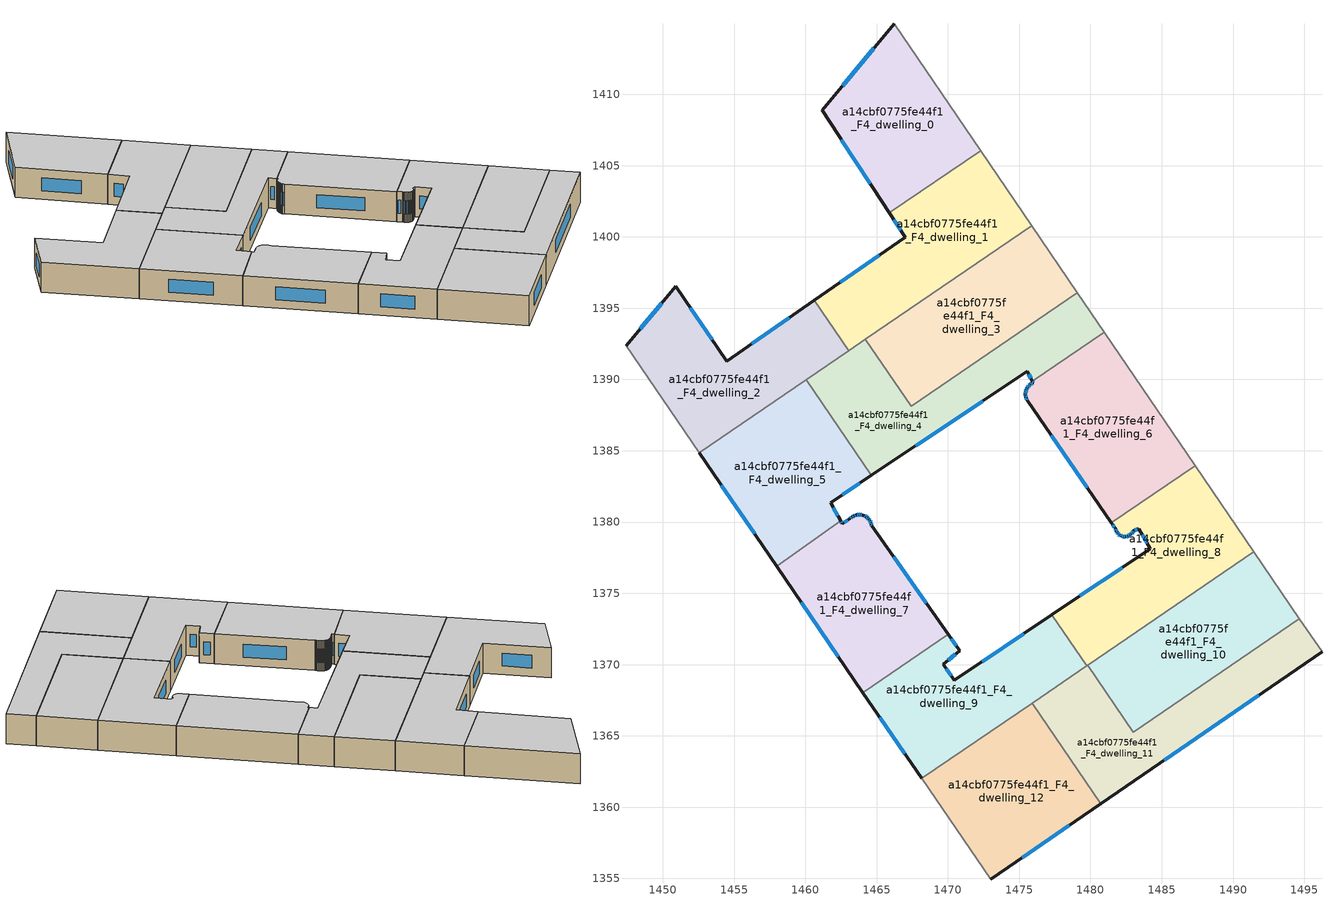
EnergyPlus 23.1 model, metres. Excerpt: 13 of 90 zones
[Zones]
a14cbf0775fe44f1_F4_dwelling_0
 floor to a14cbf0775fe44f1_F3_dwelling_0 (EU_floor_Construction): 1466.24,1414.96 1472.3,1406.06 1465.9,1401.68 1461.17,1408.87 z12
 wall outside (EU_wall_Construction): 1466.24,1414.96 1461.17,1408.87 1465.9,1401.68 z12:15
 wall adiabatic (EU_wall_Construction): 1472.3,1406.06 1466.24,1414.96 z12:15
 wall to a14cbf0775fe44f1_F4_dwelling_1 (EU_wall_Construction): 1465.9,1401.68 1472.3,1406.06 z12:15
 window (EU_Window_Construction): 1464.8,1413.22 1462.62,1410.61 / 1462.52,1406.82 1464.55,1403.73 z12.86:14.14
 ceiling to a14cbf0775fe44f1_F5_dwelling_0 (EU_floor_Construction): 1472.3,1406.06 1466.24,1414.96 1461.17,1408.87 1465.9,1401.68 z15
a14cbf0775fe44f1_F4_dwelling_1
 floor to a14cbf0775fe44f1_F3_dwelling_1 (EU_floor_Construction): 1472.3,1406.06 1475.89,1400.79 1463.03,1392 1460.62,1395.54 1467.01,1399.98 1465.9,1401.68 z12
 wall outside (EU_wall_Construction): 1465.9,1401.68 1467.01,1399.98 1460.62,1395.54 z12:15
 wall adiabatic (EU_wall_Construction): 1475.89,1400.79 1472.3,1406.06 z12:15
 wall to a14cbf0775fe44f1_F4_dwelling_2 (EU_wall_Construction): 1460.62,1395.54 1463.03,1392 z12:15
 wall to a14cbf0775fe44f1_F4_dwelling_3 (EU_wall_Construction): 1464.22,1392.82 1475.89,1400.79 z12:15
 wall to a14cbf0775fe44f1_F4_dwelling_4 (EU_wall_Construction): 1463.03,1392.01 1464.22,1392.82 z12:15
 window (EU_Window_Construction): 1466.22,1401.19 1466.69,1400.47 / 1465.18,1398.71 1462.44,1396.81 z12.86:14.14
 ceiling to a14cbf0775fe44f1_F5_dwelling_1 (EU_floor_Construction): 1475.89,1400.79 1472.3,1406.06 1465.9,1401.68 1467.01,1399.98 1460.62,1395.54 1463.03,1392 z15
a14cbf0775fe44f1_F4_dwelling_10
 floor to a14cbf0775fe44f1_F3_dwelling_10 (EU_floor_Construction): 1491.45,1377.93 1494.66,1373.22 1483.02,1365.27 1479.81,1369.97 z12
 wall to a14cbf0775fe44f1_F4_dwelling_11 (EU_wall_Construction): 1479.81,1369.97 1483.02,1365.27 1494.66,1373.22 z12:15
 wall adiabatic (EU_wall_Construction): 1494.66,1373.22 1491.45,1377.93 z12:15
 wall to a14cbf0775fe44f1_F4_dwelling_8 (EU_wall_Construction): 1491.45,1377.93 1479.81,1369.97 z12:15
 ceiling to a14cbf0775fe44f1_F5_dwelling_10 (EU_floor_Construction): 1494.66,1373.22 1491.45,1377.93 1479.81,1369.97 1483.02,1365.27 z15
a14cbf0775fe44f1_F4_dwelling_11
 floor to a14cbf0775fe44f1_F3_dwelling_11 (EU_floor_Construction): 1494.66,1373.22 1496.24,1370.89 1480.73,1360.24 1475.91,1367.3 1479.81,1369.97 1483.02,1365.27 z12
 wall outside (EU_wall_Construction): 1480.73,1360.24 1496.24,1370.89 z12:15
 wall adiabatic (EU_wall_Construction): 1496.24,1370.89 1494.66,1373.22 z12:15
 wall to a14cbf0775fe44f1_F4_dwelling_12 (EU_wall_Construction): 1475.91,1367.3 1480.73,1360.24 z12:15
 wall to a14cbf0775fe44f1_F4_dwelling_9 (EU_wall_Construction): 1479.73,1369.92 1475.91,1367.3 z12:15
 wall to a14cbf0775fe44f1_F4_dwelling_8 (EU_wall_Construction): 1479.81,1369.97 1479.73,1369.92 z12:15
 window (EU_Window_Construction): 1485.16,1363.29 1491.81,1367.85 z12.86:14.14
 ceiling to a14cbf0775fe44f1_F5_dwelling_11 (EU_floor_Construction): 1496.24,1370.89 1494.66,1373.22 1483.02,1365.27 1479.81,1369.97 1475.91,1367.3 1480.73,1360.24 z15
a14cbf0775fe44f1_F4_dwelling_12
 floor to a14cbf0775fe44f1_F3_dwelling_12 (EU_floor_Construction): 1475.91,1367.3 1480.73,1360.24 1473,1354.94 1468.16,1362.01 z12
 wall outside (EU_wall_Construction): 1473,1354.94 1480.73,1360.24 z12:15
 wall adiabatic (EU_wall_Construction): 1468.16,1362.01 1473,1354.94 z12:15
 wall to a14cbf0775fe44f1_F4_dwelling_9 (EU_wall_Construction): 1475.91,1367.3 1468.16,1362.01 z12:15
 window (EU_Window_Construction): 1475.21,1356.45 1478.52,1358.73 z12.86:14.14
 ceiling to a14cbf0775fe44f1_F5_dwelling_12 (EU_floor_Construction): 1480.73,1360.24 1475.91,1367.3 1468.16,1362.01 1473,1354.94 z15
a14cbf0775fe44f1_F4_dwelling_2
 floor to a14cbf0775fe44f1_F3_dwelling_2 (EU_floor_Construction): 1460.62,1395.54 1463.03,1392 1452.56,1384.84 1447.42,1392.36 1450.92,1396.55 1454.49,1391.28 z12
 wall outside (EU_wall_Construction): 1460.62,1395.54 1454.49,1391.28 1450.92,1396.55 1447.42,1392.36 z12:15
 wall adiabatic (EU_wall_Construction): 1447.42,1392.36 1452.56,1384.84 z12:15
 wall to a14cbf0775fe44f1_F4_dwelling_5 (EU_wall_Construction): 1452.56,1384.84 1460.06,1389.97 z12:15
 wall to a14cbf0775fe44f1_F4_dwelling_4 (EU_wall_Construction): 1460.06,1389.97 1463.03,1392 z12:15
 window (EU_Window_Construction): 1449.92,1395.35 1448.42,1393.56 / 1453.47,1392.79 1451.94,1395.05 / 1458.87,1394.32 1456.24,1392.5 z12.86:14.14
 ceiling to a14cbf0775fe44f1_F5_dwelling_2 (EU_floor_Construction): 1463.03,1392 1460.62,1395.54 1454.49,1391.28 1450.92,1396.55 1447.42,1392.36 1452.56,1384.84 z15
a14cbf0775fe44f1_F4_dwelling_3
 floor to a14cbf0775fe44f1_F3_dwelling_3 (EU_floor_Construction): 1475.89,1400.79 1479.09,1396.09 1467.43,1388.12 1464.22,1392.82 z12
 wall to a14cbf0775fe44f1_F4_dwelling_4 (EU_wall_Construction): 1464.22,1392.82 1467.43,1388.12 1479.09,1396.09 z12:15
 wall adiabatic (EU_wall_Construction): 1479.09,1396.09 1475.89,1400.79 z12:15
 ceiling to a14cbf0775fe44f1_F5_dwelling_3 (EU_floor_Construction): 1479.09,1396.09 1475.89,1400.79 1464.22,1392.82 1467.43,1388.12 z15
a14cbf0775fe44f1_F4_dwelling_4
 floor to a14cbf0775fe44f1_F3_dwelling_4 (EU_floor_Construction): 1479.09,1396.09 1480.97,1393.33 1475.93,1389.88 1475.56,1390.57 1464.64,1383.27 1460.06,1389.97 1464.22,1392.82 1467.43,1388.12 z12
 wall outside (EU_wall_Construction): 1464.64,1383.27 1475.56,1390.57 1475.93,1389.88 z12:15
 wall adiabatic (EU_wall_Construction): 1480.97,1393.33 1479.09,1396.09 z12:15
 wall to a14cbf0775fe44f1_F4_dwelling_6 (EU_wall_Construction): 1475.93,1389.88 1480.97,1393.33 z12:15
 wall to a14cbf0775fe44f1_F4_dwelling_5 (EU_wall_Construction): 1460.06,1389.97 1464.64,1383.27 z12:15
 window (EU_Window_Construction): 1475.66,1390.37 1475.82,1390.07 / 1467.76,1385.35 1472.44,1388.48 z12.86:14.14
 ceiling to a14cbf0775fe44f1_F5_dwelling_4 (EU_floor_Construction): 1475.93,1389.88 1480.97,1393.33 1479.09,1396.09 1467.43,1388.12 1464.22,1392.82 1460.06,1389.97 1464.64,1383.27 1475.56,1390.57 z15
a14cbf0775fe44f1_F4_dwelling_5
 floor to a14cbf0775fe44f1_F3_dwelling_5 (EU_floor_Construction): 1460.06,1389.97 1464.64,1383.27 1461.77,1381.36 1462.47,1380.09 1457.99,1376.89 1452.56,1384.84 z12
 wall outside (EU_wall_Construction): 1462.47,1380.09 1461.77,1381.36 1464.64,1383.27 / 1452.56,1384.84 1457.99,1376.89 z12:15
 wall to a14cbf0775fe44f1_F4_dwelling_7 (EU_wall_Construction): 1457.99,1376.89 1462.47,1380.09 z12:15
 window (EU_Window_Construction): 1462.59,1381.9 1463.82,1382.72 / 1462.27,1380.46 1461.97,1381 / 1454.11,1382.57 1456.44,1379.16 z12.86:14.14
 ceiling to a14cbf0775fe44f1_F5_dwelling_5 (EU_floor_Construction): 1462.47,1380.09 1461.77,1381.36 1464.64,1383.27 1460.06,1389.97 1452.56,1384.84 1457.99,1376.89 z15
a14cbf0775fe44f1_F4_dwelling_6
 floor to a14cbf0775fe44f1_F3_dwelling_6 (EU_floor_Construction): 1480.97,1393.33 1487.35,1383.96 1481.47,1379.95 1475.57,1388.53 1475.49,1388.67 1475.47,1388.77 1475.44,1388.91 1475.44,1389.04 1475.46,1389.16 1475.49,1389.26 1475.55,1389.39 1475.61,1389.47 1475.69,1389.57 1475.79,1389.66 1475.89,1389.72 1475.99,1389.76 1475.93,1389.88 z12
 wall outside (EU_wall_Construction): 1475.93,1389.88 1475.99,1389.76 1475.89,1389.72 1475.79,1389.66 1475.69,1389.57 1475.61,1389.47 1475.55,1389.39 1475.49,1389.26 1475.46,1389.16 1475.44,1389.04 1475.44,1388.91 1475.47,1388.77 1475.49,1388.67 1475.57,1388.53 1481.47,1379.95 z12:15
 wall adiabatic (EU_wall_Construction): 1487.35,1383.96 1480.97,1393.33 z12:15
 wall to a14cbf0775fe44f1_F4_dwelling_8 (EU_wall_Construction): 1481.47,1379.95 1487.35,1383.96 z12:15
 window (EU_Window_Construction): 1475.45,1388.87 1475.46,1388.81 / 1475.44,1389 1475.44,1388.95 / 1475.45,1389.13 1475.45,1389.07 / 1475.48,1389.23 1475.47,1389.19 / 1475.53,1389.35 1475.51,1389.3 / 1475.59,1389.45 1475.57,1389.41 / 1475.67,1389.54 1475.63,1389.5 / 1475.76,1389.63 1475.72,1389.6 / 1475.86,1389.7 1475.82,1389.67 / 1475.96,1389.75 1475.92,1389.73 / 1475.95,1389.84 1475.97,1389.8 / 1477.25,1386.08 1479.78,1382.4 / 1475.52,1388.63 1475.55,1388.57 / 1475.48,1388.74 1475.49,1388.7 z12.86:14.14
 ceiling to a14cbf0775fe44f1_F5_dwelling_6 (EU_floor_Construction): 1487.35,1383.96 1480.97,1393.33 1475.93,1389.88 1475.99,1389.76 1475.89,1389.72 1475.79,1389.66 1475.69,1389.57 1475.61,1389.47 1475.55,1389.39 1475.49,1389.26 1475.46,1389.16 1475.44,1389.04 1475.44,1388.91 1475.47,1388.77 1475.49,1388.67 1475.57,1388.53 1481.47,1379.95 z15
a14cbf0775fe44f1_F4_dwelling_7
 floor to a14cbf0775fe44f1_F3_dwelling_7 (EU_floor_Construction): 1464.66,1379.73 1470.02,1372.12 1464.04,1368.04 1457.99,1376.89 1462.47,1380.09 1462.59,1379.88 1463.13,1380.25 1463.27,1380.36 1463.42,1380.44 1463.55,1380.49 1463.62,1380.5 1463.75,1380.52 1463.89,1380.51 1463.99,1380.49 1464.04,1380.47 1464.13,1380.44 1464.24,1380.39 1464.37,1380.29 1464.45,1380.21 1464.54,1380.08 1464.6,1379.95 1464.63,1379.85 z12
 wall outside (EU_wall_Construction): 1470.02,1372.12 1464.66,1379.73 1464.63,1379.85 1464.6,1379.95 1464.54,1380.08 1464.45,1380.21 1464.37,1380.29 1464.24,1380.39 1464.13,1380.44 1464.04,1380.47 1463.99,1380.49 1463.89,1380.51 1463.75,1380.52 1463.62,1380.5 1463.55,1380.49 1463.42,1380.44 1463.27,1380.36 1463.13,1380.25 1462.59,1379.88 1462.47,1380.09 / 1457.99,1376.89 1464.04,1368.04 z12:15
 wall to a14cbf0775fe44f1_F4_dwelling_9 (EU_wall_Construction): 1464.04,1368.04 1470.02,1372.12 z12:15
 window (EU_Window_Construction): 1463.51,1380.48 1463.45,1380.46 / 1463.71,1380.51 1463.66,1380.51 / 1463.85,1380.51 1463.79,1380.52 / 1463.96,1380.5 1463.92,1380.5 / 1464.21,1380.4 1464.16,1380.43 / 1464.33,1380.32 1464.27,1380.36 / 1464.42,1380.24 1464.39,1380.27 / 1464.51,1380.12 1464.47,1380.17 / 1464.58,1379.99 1464.56,1380.04 / 1464.62,1379.88 1464.61,1379.92 / 1464.65,1379.77 1464.64,1379.82 / 1468.49,1374.3 1466.19,1377.56 / 1459.72,1374.36 1462.32,1370.57 / 1462.56,1379.94 1462.51,1380.03 / 1462.98,1380.14 1462.75,1379.98 / 1463.23,1380.33 1463.17,1380.28 / 1463.37,1380.42 1463.31,1380.39 z12.86:14.14
 ceiling to a14cbf0775fe44f1_F5_dwelling_7 (EU_floor_Construction): 1470.02,1372.12 1464.66,1379.73 1464.63,1379.85 1464.6,1379.95 1464.54,1380.08 1464.45,1380.21 1464.37,1380.29 1464.24,1380.39 1464.13,1380.44 1464.04,1380.47 1463.99,1380.49 1463.89,1380.51 1463.75,1380.52 1463.62,1380.5 1463.55,1380.49 1463.42,1380.44 1463.27,1380.36 1463.13,1380.25 1462.59,1379.88 1462.47,1380.09 1457.99,1376.89 1464.04,1368.04 z15
a14cbf0775fe44f1_F4_dwelling_8
 floor to a14cbf0775fe44f1_F3_dwelling_8 (EU_floor_Construction): 1487.35,1383.96 1491.45,1377.93 1479.73,1369.92 1477.29,1373.49 1484.2,1378.13 1483.39,1379.52 1483.01,1379.38 1482.95,1379.26 1482.87,1379.17 1482.75,1379.08 1482.63,1379.01 1482.47,1378.97 1482.29,1378.99 1482.16,1379.02 1482.04,1379.08 1481.94,1379.17 1481.85,1379.29 1481.8,1379.4 1481.76,1379.51 1481.47,1379.95 z12
 wall outside (EU_wall_Construction): 1481.47,1379.95 1481.76,1379.51 1481.8,1379.4 1481.85,1379.29 1481.94,1379.17 1482.04,1379.08 1482.16,1379.02 1482.29,1378.99 1482.47,1378.97 1482.63,1379.01 1482.75,1379.08 1482.87,1379.17 1482.95,1379.26 1483.01,1379.38 1483.39,1379.52 1484.2,1378.13 1477.29,1373.49 z12:15
 wall adiabatic (EU_wall_Construction): 1491.45,1377.93 1487.35,1383.96 z12:15
 wall to a14cbf0775fe44f1_F4_dwelling_9 (EU_wall_Construction): 1477.29,1373.49 1479.73,1369.92 z12:15
 window (EU_Window_Construction): 1483.12,1379.42 1483.28,1379.48 / 1482.97,1379.3 1482.99,1379.35 / 1482.89,1379.2 1482.93,1379.24 / 1482.79,1379.1 1482.84,1379.14 / 1482.66,1379.03 1482.72,1379.06 / 1482.51,1378.98 1482.58,1379 / 1482.34,1378.98 1482.42,1378.98 / 1482.2,1379.01 1482.25,1379 / 1482.08,1379.07 1482.12,1379.04 / 1481.97,1379.15 1482.01,1379.11 / 1481.87,1379.25 1481.91,1379.21 / 1481.81,1379.37 1481.83,1379.32 / 1481.77,1379.48 1481.79,1379.43 / 1481.55,1379.82 1481.68,1379.64 / 1482.23,1376.81 1479.26,1374.82 / 1483.62,1379.12 1483.97,1378.53 z12.86:14.14
 ceiling to a14cbf0775fe44f1_F5_dwelling_8 (EU_floor_Construction): 1491.45,1377.93 1487.35,1383.96 1481.47,1379.95 1481.76,1379.51 1481.8,1379.4 1481.85,1379.29 1481.94,1379.17 1482.04,1379.08 1482.16,1379.02 1482.29,1378.99 1482.47,1378.97 1482.63,1379.01 1482.75,1379.08 1482.87,1379.17 1482.95,1379.26 1483.01,1379.38 1483.39,1379.52 1484.2,1378.13 1477.29,1373.49 1479.73,1369.92 z15
a14cbf0775fe44f1_F4_dwelling_9
 floor to a14cbf0775fe44f1_F3_dwelling_9 (EU_floor_Construction): 1477.29,1373.49 1479.73,1369.92 1468.16,1362.01 1464.04,1368.04 1470.02,1372.12 1470.83,1370.99 1469.69,1370.03 1470.44,1368.89 z12
 wall outside (EU_wall_Construction): 1477.29,1373.49 1470.44,1368.89 1469.69,1370.03 1470.83,1370.99 1470.02,1372.12 / 1464.04,1368.04 1468.16,1362.01 z12:15
 window (EU_Window_Construction): 1470.6,1371.31 1470.25,1371.8 / 1470.01,1370.3 1470.5,1370.71 / 1470.22,1369.22 1469.9,1369.7 / 1475.33,1372.18 1472.4,1370.21 / 1465.22,1366.32 1466.99,1363.73 z12.86:14.14
 ceiling to a14cbf0775fe44f1_F5_dwelling_9 (EU_floor_Construction): 1479.73,1369.92 1477.29,1373.49 1470.44,1368.89 1469.69,1370.03 1470.83,1370.99 1470.02,1372.12 1464.04,1368.04 1468.16,1362.01 z15
[Building]
EU S2 Campaign: North Axis=0; Terrain=City; Solar Distribution=FullExterior
[Site:Location]
Helsinki-Vantaa.AP: Latitude=60.317; Longitude=24.963; Time Zone=2; Elevation=54.6
[SizingPeriod:WeatherFileDays]
AnnualSizingPeriod: Begin Month=1; Begin Day of Month=1; End Month=12; End Day of Month=31; Day of Week for Start Day=Monday; Use Weather File Daylight Saving Period=No; Use Weather File Rain and Snow Indicators=No
[MATERIAL]
EU_InternalMass_Material: Roughness=MediumRough; Thickness=0.1; Conductivity=1; Density=1800; Specific Heat=900; Thermal Absorptance=0.9; Solar Absorptance=0.7; Visible Absorptance=0.7
[MATERIAL:NOMASS] Roughness=MediumRough; Thermal Absorptance=0.9; Solar Absorptance=0.7; Visible Absorptance=0.7
Name | Thermal Resistance
EU_wall_NoMass | 1.10183
EU_floor_NoMass | 1.70606
[WINDOWMATERIAL:SIMPLEGLAZINGSYSTEM]
EU_Window_SimpleGlazing: UFactor=3.11035; Solar Heat Gain Coefficient=0.8; Visible Transmittance=0.8
[CONSTRUCTION]
EU_wall_Construction: EU_wall_NoMass
EU_floor_Construction: EU_floor_NoMass
EU_Window_Construction: EU_Window_SimpleGlazing
EU_InternalMass_Construction: EU_InternalMass_Material
[ZONE] Type=1; Multiplier=1; Ceiling Height=autocalculate; Floor Area=autocalculate; Part of Total Floor Area=Yes
Name | Volume
a14cbf0775fe44f1_F4_dwelling_0 | 223.195
a14cbf0775fe44f1_F4_dwelling_1 | 249.541
a14cbf0775fe44f1_F4_dwelling_10 | 240.854
a14cbf0775fe44f1_F4_dwelling_11 | 240.848
a14cbf0775fe44f1_F4_dwelling_12 | 240.827
a14cbf0775fe44f1_F4_dwelling_2 | 249.754
a14cbf0775fe44f1_F4_dwelling_3 | 240.831
a14cbf0775fe44f1_F4_dwelling_4 | 245.325
a14cbf0775fe44f1_F4_dwelling_5 | 245.303
a14cbf0775fe44f1_F4_dwelling_6 | 241.971
a14cbf0775fe44f1_F4_dwelling_7 | 230.691
a14cbf0775fe44f1_F4_dwelling_8 | 240.822
a14cbf0775fe44f1_F4_dwelling_9 | 240.847
[INTERNALMASS] Construction=EU_InternalMass_Construction
Name | Zone or ZoneList | Surface Area
a14cbf0775fe44f1_F4_dwelling_0_EU_InternalMass | a14cbf0775fe44f1_F4_dwelling_0 | 74.3983
a14cbf0775fe44f1_F4_dwelling_1_EU_InternalMass | a14cbf0775fe44f1_F4_dwelling_1 | 83.1754
a14cbf0775fe44f1_F4_dwelling_2_EU_InternalMass | a14cbf0775fe44f1_F4_dwelling_2 | 83.2543
a14cbf0775fe44f1_F4_dwelling_3_EU_InternalMass | a14cbf0775fe44f1_F4_dwelling_3 | 80.2768
a14cbf0775fe44f1_F4_dwelling_4_EU_InternalMass | a14cbf0775fe44f1_F4_dwelling_4 | 81.7752
a14cbf0775fe44f1_F4_dwelling_5_EU_InternalMass | a14cbf0775fe44f1_F4_dwelling_5 | 81.767
a14cbf0775fe44f1_F4_dwelling_6_EU_InternalMass | a14cbf0775fe44f1_F4_dwelling_6 | 80.6549
a14cbf0775fe44f1_F4_dwelling_7_EU_InternalMass | a14cbf0775fe44f1_F4_dwelling_7 | 76.8947
a14cbf0775fe44f1_F4_dwelling_8_EU_InternalMass | a14cbf0775fe44f1_F4_dwelling_8 | 80.2736
a14cbf0775fe44f1_F4_dwelling_9_EU_InternalMass | a14cbf0775fe44f1_F4_dwelling_9 | 80.2808
a14cbf0775fe44f1_F4_dwelling_10_EU_InternalMass | a14cbf0775fe44f1_F4_dwelling_10 | 80.2847
a14cbf0775fe44f1_F4_dwelling_11_EU_InternalMass | a14cbf0775fe44f1_F4_dwelling_11 | 80.2831
a14cbf0775fe44f1_F4_dwelling_12_EU_InternalMass | a14cbf0775fe44f1_F4_dwelling_12 | 80.276
[OTHEREQUIPMENT] Fuel Type=Electricity; Design Level Calculation Method=Watts/Area; Power per Zone Floor Area=1; Fraction Latent=0; Fraction Radiant=0; Fraction Lost=0; Carbon Dioxide Generation Rate=0; EndUse Subcategory=EU_Step8_InternalGains
Name | Zone or ZoneList or Space or SpaceList | Schedule
EU_Step8_InternalGain_a14cbf0775fe44f1_F4_dwelling_0_f000 | a14cbf0775fe44f1_F4_dwelling_0 | EU_Step8_GainSchedule_a14cbf0775fe44f1_F4_dwelling_0_f000
EU_Step8_InternalGain_a14cbf0775fe44f1_F4_dwelling_1_f000 | a14cbf0775fe44f1_F4_dwelling_1 | EU_Step8_GainSchedule_a14cbf0775fe44f1_F4_dwelling_1_f000
EU_Step8_InternalGain_a14cbf0775fe44f1_F4_dwelling_2_f000 | a14cbf0775fe44f1_F4_dwelling_2 | EU_Step8_GainSchedule_a14cbf0775fe44f1_F4_dwelling_2_f000
EU_Step8_InternalGain_a14cbf0775fe44f1_F4_dwelling_3_f000 | a14cbf0775fe44f1_F4_dwelling_3 | EU_Step8_GainSchedule_a14cbf0775fe44f1_F4_dwelling_3_f000
EU_Step8_InternalGain_a14cbf0775fe44f1_F4_dwelling_4_f000 | a14cbf0775fe44f1_F4_dwelling_4 | EU_Step8_GainSchedule_a14cbf0775fe44f1_F4_dwelling_4_f000
EU_Step8_InternalGain_a14cbf0775fe44f1_F4_dwelling_5_f000 | a14cbf0775fe44f1_F4_dwelling_5 | EU_Step8_GainSchedule_a14cbf0775fe44f1_F4_dwelling_5_f000
EU_Step8_InternalGain_a14cbf0775fe44f1_F4_dwelling_6_f000 | a14cbf0775fe44f1_F4_dwelling_6 | EU_Step8_GainSchedule_a14cbf0775fe44f1_F4_dwelling_6_f000
EU_Step8_InternalGain_a14cbf0775fe44f1_F4_dwelling_7_f000 | a14cbf0775fe44f1_F4_dwelling_7 | EU_Step8_GainSchedule_a14cbf0775fe44f1_F4_dwelling_7_f000
EU_Step8_InternalGain_a14cbf0775fe44f1_F4_dwelling_8_f000 | a14cbf0775fe44f1_F4_dwelling_8 | EU_Step8_GainSchedule_a14cbf0775fe44f1_F4_dwelling_8_f000
EU_Step8_InternalGain_a14cbf0775fe44f1_F4_dwelling_9_f000 | a14cbf0775fe44f1_F4_dwelling_9 | EU_Step8_GainSchedule_a14cbf0775fe44f1_F4_dwelling_9_f000
EU_Step8_InternalGain_a14cbf0775fe44f1_F4_dwelling_10_f000 | a14cbf0775fe44f1_F4_dwelling_10 | EU_Step8_GainSchedule_a14cbf0775fe44f1_F4_dwelling_10_f000
EU_Step8_InternalGain_a14cbf0775fe44f1_F4_dwelling_11_f000 | a14cbf0775fe44f1_F4_dwelling_11 | EU_Step8_GainSchedule_a14cbf0775fe44f1_F4_dwelling_11_f000
EU_Step8_InternalGain_a14cbf0775fe44f1_F4_dwelling_12_f000 | a14cbf0775fe44f1_F4_dwelling_12 | EU_Step8_GainSchedule_a14cbf0775fe44f1_F4_dwelling_12_f000
[ZONEVENTILATION:DESIGNFLOWRATE] Schedule=EU_AlwaysOn; Design Flow Rate Calculation Method=AirChanges/Hour; Air Changes per Hour=0.756316; Ventilation Type=Natural; Fan Pressure Rise=0; Fan Total Efficiency=1; Constant Term Coefficient=1; Temperature Term Coefficient=0; Velocity Term Coefficient=0; Velocity Squared Term Coefficient=0; Minimum Indoor Temperature=-100; Maximum Indoor Temperature=100; Delta Temperature=-100; Minimum Outdoor Temperature=-100; Maximum Outdoor Temperature=100; Maximum Wind Speed=40
Name | Zone or ZoneList or Space or SpaceList
EU_ConstantAir_a14cbf0775fe44f1_F4_dwelling_0 | a14cbf0775fe44f1_F4_dwelling_0
EU_ConstantAir_a14cbf0775fe44f1_F4_dwelling_1 | a14cbf0775fe44f1_F4_dwelling_1
EU_ConstantAir_a14cbf0775fe44f1_F4_dwelling_2 | a14cbf0775fe44f1_F4_dwelling_2
EU_ConstantAir_a14cbf0775fe44f1_F4_dwelling_3 | a14cbf0775fe44f1_F4_dwelling_3
EU_ConstantAir_a14cbf0775fe44f1_F4_dwelling_4 | a14cbf0775fe44f1_F4_dwelling_4
EU_ConstantAir_a14cbf0775fe44f1_F4_dwelling_5 | a14cbf0775fe44f1_F4_dwelling_5
EU_ConstantAir_a14cbf0775fe44f1_F4_dwelling_6 | a14cbf0775fe44f1_F4_dwelling_6
EU_ConstantAir_a14cbf0775fe44f1_F4_dwelling_7 | a14cbf0775fe44f1_F4_dwelling_7
EU_ConstantAir_a14cbf0775fe44f1_F4_dwelling_8 | a14cbf0775fe44f1_F4_dwelling_8
EU_ConstantAir_a14cbf0775fe44f1_F4_dwelling_9 | a14cbf0775fe44f1_F4_dwelling_9
EU_ConstantAir_a14cbf0775fe44f1_F4_dwelling_10 | a14cbf0775fe44f1_F4_dwelling_10
EU_ConstantAir_a14cbf0775fe44f1_F4_dwelling_11 | a14cbf0775fe44f1_F4_dwelling_11
EU_ConstantAir_a14cbf0775fe44f1_F4_dwelling_12 | a14cbf0775fe44f1_F4_dwelling_12
[HVACTEMPLATE:THERMOSTAT] Constant Heating Setpoint=20; Constant Cooling Setpoint=50
EU_HeatOnly_a14cbf0775fe44f1_F0_dwelling_0; EU_HeatOnly_a14cbf0775fe44f1_F0_dwelling_1; EU_HeatOnly_a14cbf0775fe44f1_F0_dwelling_2; EU_HeatOnly_a14cbf0775fe44f1_F0_dwelling_3; EU_HeatOnly_a14cbf0775fe44f1_F0_dwelling_4; EU_HeatOnly_a14cbf0775fe44f1_F0_dwelling_5; EU_HeatOnly_a14cbf0775fe44f1_F0_dwelling_6; EU_HeatOnly_a14cbf0775fe44f1_F0_dwelling_7; EU_HeatOnly_a14cbf0775fe44f1_F0_dwelling_8; EU_HeatOnly_a14cbf0775fe44f1_F0_dwelling_9; EU_HeatOnly_a14cbf0775fe44f1_F0_dwelling_10; EU_HeatOnly_a14cbf0775fe44f1_F0_dwelling_11; EU_HeatOnly_a14cbf0775fe44f1_F0_dwelling_12; EU_HeatOnly_a14cbf0775fe44f1_F1_dwelling_0; EU_HeatOnly_a14cbf0775fe44f1_F1_dwelling_1; EU_HeatOnly_a14cbf0775fe44f1_F1_dwelling_2; EU_HeatOnly_a14cbf0775fe44f1_F1_dwelling_3; EU_HeatOnly_a14cbf0775fe44f1_F1_dwelling_4; EU_HeatOnly_a14cbf0775fe44f1_F1_dwelling_5; EU_HeatOnly_a14cbf0775fe44f1_F1_dwelling_6; EU_HeatOnly_a14cbf0775fe44f1_F1_dwelling_7; EU_HeatOnly_a14cbf0775fe44f1_F1_dwelling_8; EU_HeatOnly_a14cbf0775fe44f1_F1_dwelling_9; EU_HeatOnly_a14cbf0775fe44f1_F1_dwelling_10; EU_HeatOnly_a14cbf0775fe44f1_F1_dwelling_11; EU_HeatOnly_a14cbf0775fe44f1_F1_dwelling_12; EU_HeatOnly_a14cbf0775fe44f1_F2_dwelling_0; EU_HeatOnly_a14cbf0775fe44f1_F2_dwelling_1; EU_HeatOnly_a14cbf0775fe44f1_F2_dwelling_2; EU_HeatOnly_a14cbf0775fe44f1_F2_dwelling_3; EU_HeatOnly_a14cbf0775fe44f1_F2_dwelling_4; EU_HeatOnly_a14cbf0775fe44f1_F2_dwelling_5; EU_HeatOnly_a14cbf0775fe44f1_F2_dwelling_6; EU_HeatOnly_a14cbf0775fe44f1_F2_dwelling_7; EU_HeatOnly_a14cbf0775fe44f1_F2_dwelling_8; EU_HeatOnly_a14cbf0775fe44f1_F2_dwelling_9; EU_HeatOnly_a14cbf0775fe44f1_F2_dwelling_10; EU_HeatOnly_a14cbf0775fe44f1_F2_dwelling_11; EU_HeatOnly_a14cbf0775fe44f1_F2_dwelling_12; EU_HeatOnly_a14cbf0775fe44f1_F3_dwelling_0; EU_HeatOnly_a14cbf0775fe44f1_F3_dwelling_1; EU_HeatOnly_a14cbf0775fe44f1_F3_dwelling_2; EU_HeatOnly_a14cbf0775fe44f1_F3_dwelling_3; EU_HeatOnly_a14cbf0775fe44f1_F3_dwelling_4; EU_HeatOnly_a14cbf0775fe44f1_F3_dwelling_5; EU_HeatOnly_a14cbf0775fe44f1_F3_dwelling_6; EU_HeatOnly_a14cbf0775fe44f1_F3_dwelling_7; EU_HeatOnly_a14cbf0775fe44f1_F3_dwelling_8; EU_HeatOnly_a14cbf0775fe44f1_F3_dwelling_9; EU_HeatOnly_a14cbf0775fe44f1_F3_dwelling_10; EU_HeatOnly_a14cbf0775fe44f1_F3_dwelling_11; EU_HeatOnly_a14cbf0775fe44f1_F3_dwelling_12; EU_HeatOnly_a14cbf0775fe44f1_F4_dwelling_0; EU_HeatOnly_a14cbf0775fe44f1_F4_dwelling_1; EU_HeatOnly_a14cbf0775fe44f1_F4_dwelling_2; EU_HeatOnly_a14cbf0775fe44f1_F4_dwelling_3; EU_HeatOnly_a14cbf0775fe44f1_F4_dwelling_4; EU_HeatOnly_a14cbf0775fe44f1_F4_dwelling_5; EU_HeatOnly_a14cbf0775fe44f1_F4_dwelling_6; EU_HeatOnly_a14cbf0775fe44f1_F4_dwelling_7; EU_HeatOnly_a14cbf0775fe44f1_F4_dwelling_8; EU_HeatOnly_a14cbf0775fe44f1_F4_dwelling_9; EU_HeatOnly_a14cbf0775fe44f1_F4_dwelling_10; EU_HeatOnly_a14cbf0775fe44f1_F4_dwelling_11; EU_HeatOnly_a14cbf0775fe44f1_F4_dwelling_12; EU_HeatOnly_a14cbf0775fe44f1_F5_dwelling_0; EU_HeatOnly_a14cbf0775fe44f1_F5_dwelling_1; EU_HeatOnly_a14cbf0775fe44f1_F5_dwelling_2; EU_HeatOnly_a14cbf0775fe44f1_F5_dwelling_3; EU_HeatOnly_a14cbf0775fe44f1_F5_dwelling_4; EU_HeatOnly_a14cbf0775fe44f1_F5_dwelling_5; EU_HeatOnly_a14cbf0775fe44f1_F5_dwelling_6; EU_HeatOnly_a14cbf0775fe44f1_F5_dwelling_7; EU_HeatOnly_a14cbf0775fe44f1_F5_dwelling_8; EU_HeatOnly_a14cbf0775fe44f1_F5_dwelling_9; EU_HeatOnly_a14cbf0775fe44f1_F5_dwelling_10; EU_HeatOnly_a14cbf0775fe44f1_F5_dwelling_11; EU_HeatOnly_a14cbf0775fe44f1_F5_dwelling_12; EU_HeatOnly_a14cbf0775fe44f1_F6_dwelling_0; EU_HeatOnly_a14cbf0775fe44f1_F6_dwelling_1; EU_HeatOnly_a14cbf0775fe44f1_F6_dwelling_2; EU_HeatOnly_a14cbf0775fe44f1_F6_dwelling_3; EU_HeatOnly_a14cbf0775fe44f1_F6_dwelling_4; EU_HeatOnly_a14cbf0775fe44f1_F6_dwelling_5; EU_HeatOnly_a14cbf0775fe44f1_F6_dwelling_6; EU_HeatOnly_a14cbf0775fe44f1_F6_dwelling_7; EU_HeatOnly_a14cbf0775fe44f1_F6_dwelling_8; EU_HeatOnly_a14cbf0775fe44f1_F6_dwelling_9; EU_HeatOnly_a14cbf0775fe44f1_F6_dwelling_10; EU_HeatOnly_a14cbf0775fe44f1_F6_dwelling_11
[HVACTEMPLATE:ZONE:IDEALLOADSAIRSYSTEM] System Availability Schedule=EU_AlwaysOn; Maximum Heating Supply Air Temperature=50; Minimum Cooling Supply Air Temperature=13; Maximum Heating Supply Air Humidity Ratio=0.0156; Minimum Cooling Supply Air Humidity Ratio=0.0077; Heating Limit=NoLimit; Cooling Limit=NoLimit; Heating Availability Schedule=EU_AlwaysOn; Cooling Availability Schedule=EU_CoolingOff; Dehumidification Control Type=ConstantSensibleHeatRatio; Cooling Sensible Heat Ratio=0.7; Dehumidification Setpoint=60; Humidification Control Type=None; Humidification Setpoint=30; Outdoor Air Method=None; Outdoor Air Flow Rate per Person=0.00944; Outdoor Air Flow Rate per Zone Floor Area=0; Outdoor Air Flow Rate per Zone=0; Demand Controlled Ventilation Type=None; Outdoor Air Economizer Type=NoEconomizer; Heat Recovery Type=None; Sensible Heat Recovery Effectiveness=0.7; Latent Heat Recovery Effectiveness=0.65
Name | Template Thermostat
a14cbf0775fe44f1_F4_dwelling_0 | EU_HeatOnly_a14cbf0775fe44f1_F4_dwelling_0
a14cbf0775fe44f1_F4_dwelling_1 | EU_HeatOnly_a14cbf0775fe44f1_F4_dwelling_1
a14cbf0775fe44f1_F4_dwelling_2 | EU_HeatOnly_a14cbf0775fe44f1_F4_dwelling_2
a14cbf0775fe44f1_F4_dwelling_3 | EU_HeatOnly_a14cbf0775fe44f1_F4_dwelling_3
a14cbf0775fe44f1_F4_dwelling_4 | EU_HeatOnly_a14cbf0775fe44f1_F4_dwelling_4
a14cbf0775fe44f1_F4_dwelling_5 | EU_HeatOnly_a14cbf0775fe44f1_F4_dwelling_5
a14cbf0775fe44f1_F4_dwelling_6 | EU_HeatOnly_a14cbf0775fe44f1_F4_dwelling_6
a14cbf0775fe44f1_F4_dwelling_7 | EU_HeatOnly_a14cbf0775fe44f1_F4_dwelling_7
a14cbf0775fe44f1_F4_dwelling_8 | EU_HeatOnly_a14cbf0775fe44f1_F4_dwelling_8
a14cbf0775fe44f1_F4_dwelling_9 | EU_HeatOnly_a14cbf0775fe44f1_F4_dwelling_9
a14cbf0775fe44f1_F4_dwelling_10 | EU_HeatOnly_a14cbf0775fe44f1_F4_dwelling_10
a14cbf0775fe44f1_F4_dwelling_11 | EU_HeatOnly_a14cbf0775fe44f1_F4_dwelling_11
a14cbf0775fe44f1_F4_dwelling_12 | EU_HeatOnly_a14cbf0775fe44f1_F4_dwelling_12
[SIZING:ZONE] Zone Cooling Design Supply Air Temperature Input Method=SupplyAirTemperature; Zone Cooling Design Supply Air Temperature=13; Zone Heating Design Supply Air Temperature Input Method=SupplyAirTemperature; Zone Heating Design Supply Air Temperature=50; Zone Cooling Design Supply Air Humidity Ratio=0.008; Zone Heating Design Supply Air Humidity Ratio=0.008; Cooling Design Air Flow Method=DesignDay; Cooling Design Air Flow Rate=0; Cooling Minimum Air Flow per Zone Floor Area=0.000762; Cooling Minimum Air Flow=0; Cooling Minimum Air Flow Fraction=0.2; Heating Design Air Flow Method=DesignDay; Heating Design Air Flow Rate=0; Heating Maximum Air Flow per Zone Floor Area=0.002032; Heating Maximum Air Flow=0.141576; Heating Maximum Air Flow Fraction=0.3; Account for Dedicated Outdoor Air System=No; Dedicated Outdoor Air System Control Strategy=NeutralSupplyAir; Dedicated Outdoor Air Low Setpoint Temperature for Design=autosize; Dedicated Outdoor Air High Setpoint Temperature for Design=autosize; Zone Load Sizing Method=Sensible Load Only No Latent Load; Zone Latent Cooling Design Supply Air Humidity Ratio Input Method=HumidityRatioDifference; Zone Cooling Design Supply Air Humidity Ratio Difference=0.005; Zone Latent Heating Design Supply Air Humidity Ratio Input Method=HumidityRatioDifference; Zone Humidification Design Supply Air Humidity Ratio Difference=0.005
a14cbf0775fe44f1_F4_dwelling_0; a14cbf0775fe44f1_F4_dwelling_1; a14cbf0775fe44f1_F4_dwelling_2; a14cbf0775fe44f1_F4_dwelling_3; a14cbf0775fe44f1_F4_dwelling_4; a14cbf0775fe44f1_F4_dwelling_5; a14cbf0775fe44f1_F4_dwelling_6; a14cbf0775fe44f1_F4_dwelling_7; a14cbf0775fe44f1_F4_dwelling_8; a14cbf0775fe44f1_F4_dwelling_9; a14cbf0775fe44f1_F4_dwelling_10; a14cbf0775fe44f1_F4_dwelling_11; a14cbf0775fe44f1_F4_dwelling_12
[SCHEDULE:CONSTANT]
Name | Hourly Value
EU_AlwaysOn | 1
EU_CoolingOff | 0
[SCHEDULE:FILE] Column Number=1; Rows to Skip at Top=0; Number of Hours of Data=8760; Column Separator=Comma; Interpolate to Timestep=No; Minutes per Item=60; Adjust Schedule for Daylight Savings=Yes
Name | File
EU_Step8_GainSchedule_a14cbf0775fe44f1_F4_dwelling_0_f000 | ../../schedules/a14cbf0775fe44f1/a14cbf0775fe44f1_F4_dwelling_0_f000_gain.csv
EU_Step8_GainSchedule_a14cbf0775fe44f1_F4_dwelling_1_f000 | ../../schedules/a14cbf0775fe44f1/a14cbf0775fe44f1_F4_dwelling_1_f000_gain.csv
EU_Step8_GainSchedule_a14cbf0775fe44f1_F4_dwelling_2_f000 | ../../schedules/a14cbf0775fe44f1/a14cbf0775fe44f1_F4_dwelling_2_f000_gain.csv
EU_Step8_GainSchedule_a14cbf0775fe44f1_F4_dwelling_3_f000 | ../../schedules/a14cbf0775fe44f1/a14cbf0775fe44f1_F4_dwelling_3_f000_gain.csv
EU_Step8_GainSchedule_a14cbf0775fe44f1_F4_dwelling_4_f000 | ../../schedules/a14cbf0775fe44f1/a14cbf0775fe44f1_F4_dwelling_4_f000_gain.csv
EU_Step8_GainSchedule_a14cbf0775fe44f1_F4_dwelling_5_f000 | ../../schedules/a14cbf0775fe44f1/a14cbf0775fe44f1_F4_dwelling_5_f000_gain.csv
EU_Step8_GainSchedule_a14cbf0775fe44f1_F4_dwelling_6_f000 | ../../schedules/a14cbf0775fe44f1/a14cbf0775fe44f1_F4_dwelling_6_f000_gain.csv
EU_Step8_GainSchedule_a14cbf0775fe44f1_F4_dwelling_7_f000 | ../../schedules/a14cbf0775fe44f1/a14cbf0775fe44f1_F4_dwelling_7_f000_gain.csv
EU_Step8_GainSchedule_a14cbf0775fe44f1_F4_dwelling_8_f000 | ../../schedules/a14cbf0775fe44f1/a14cbf0775fe44f1_F4_dwelling_8_f000_gain.csv
EU_Step8_GainSchedule_a14cbf0775fe44f1_F4_dwelling_9_f000 | ../../schedules/a14cbf0775fe44f1/a14cbf0775fe44f1_F4_dwelling_9_f000_gain.csv
EU_Step8_GainSchedule_a14cbf0775fe44f1_F4_dwelling_10_f000 | ../../schedules/a14cbf0775fe44f1/a14cbf0775fe44f1_F4_dwelling_10_f000_gain.csv
EU_Step8_GainSchedule_a14cbf0775fe44f1_F4_dwelling_11_f000 | ../../schedules/a14cbf0775fe44f1/a14cbf0775fe44f1_F4_dwelling_11_f000_gain.csv
EU_Step8_GainSchedule_a14cbf0775fe44f1_F4_dwelling_12_f000 | ../../schedules/a14cbf0775fe44f1/a14cbf0775fe44f1_F4_dwelling_12_f000_gain.csv
